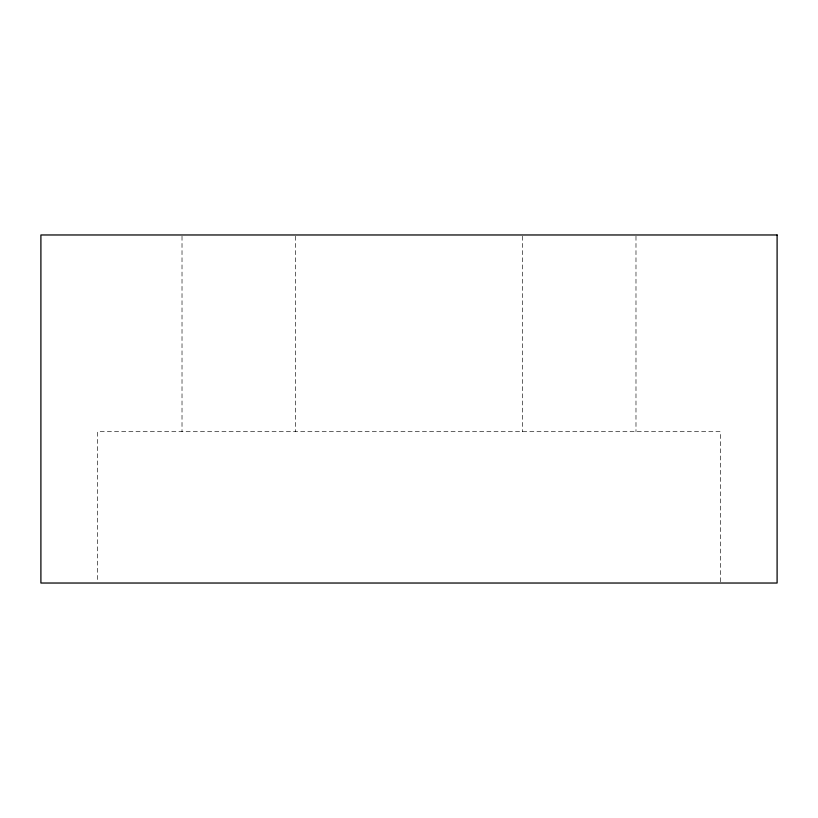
<?xml version="1.0" encoding="UTF-8"?>
<svg xmlns="http://www.w3.org/2000/svg" width="818" height="818" viewBox="0 0 818 818"><rect width="100%" height="100%" fill="white"/><g stroke="black" fill="none" stroke-linecap="round" stroke-linejoin="round"><path stroke-width="0.61" stroke-dasharray="4.09 3.07" d="M720.351 581.751L720.351 431.7L97.649 431.7L97.649 581.751M635.985 236.249L635.985 431.7M522.497 236.249L522.497 431.7M295.502 236.249L295.502 431.7M182.015 236.249L182.015 431.7"/><path stroke-width="1.23" d="M777.1 234.971L40.9 234.971L40.9 583.029L777.1 583.029L777.1 234.971"/></g></svg>
